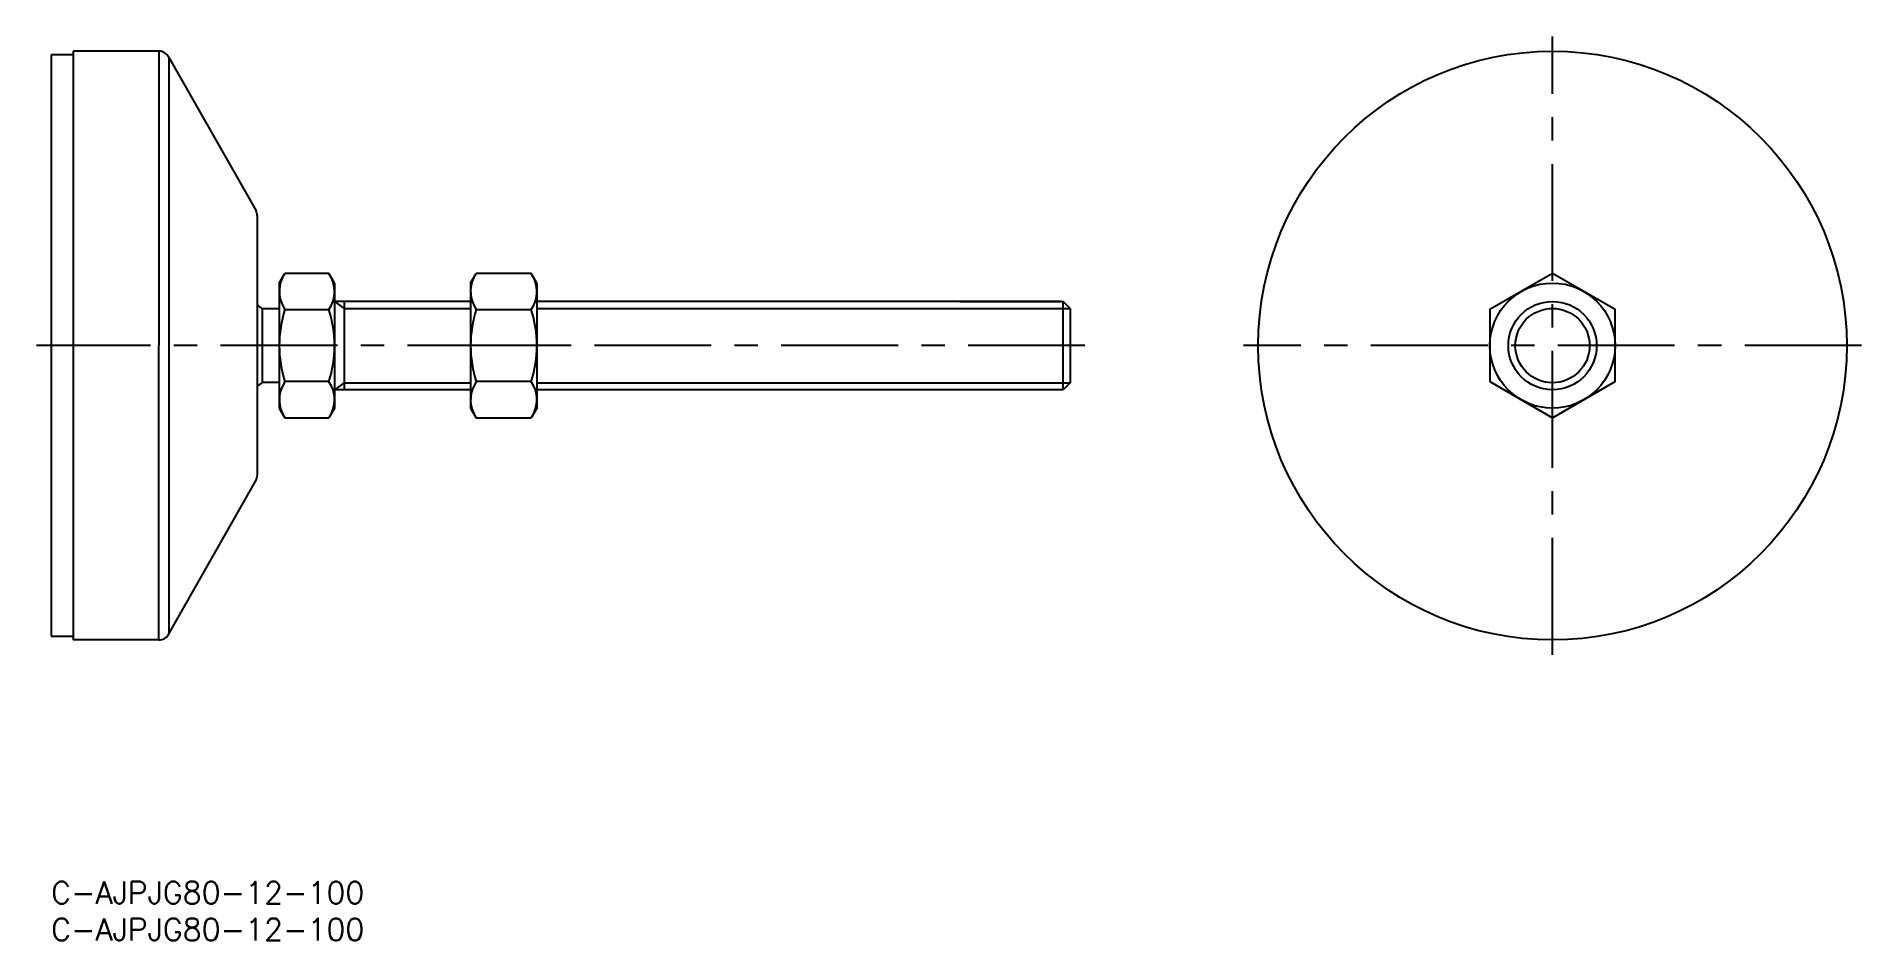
# Model space of a CAD drawing. Extents: x -2 to 246, y -8 to 115.
import ezdxf

# ---------------------------------------------------------------- set-up
doc = ezdxf.new("R2010")
doc.units = 0
doc.header["$LTSCALE"] = 0.5
doc.linetypes.add('CENTER', pattern=[50.8, 31.75, -6.35, 6.35, -6.35])
doc.layers.get('0').update_dxf_attribs({"linetype": 'CONTINUOUS'})
doc.layers.add('CENTER', color=1, linetype='CENTER')
doc.layers.add('後で消してね', color=7, linetype='CONTINUOUS')
doc.styles.get("Standard").update_dxf_attribs({"font": 'txt.shx', "height": 3, "bigfont": 'bigfont.shx'})

# ---------------------------------------------------------------- blocks, each defined once
blk = doc.blocks.new('*U12')
at = {"color": 7, "linetype": 'CONTINUOUS'}
blk.add_text('C-AJPJG80-12-100', height=3, dxfattribs=at).set_placement((0, -3))
blk = doc.blocks.new('*U13')
at = {"color": 7, "linetype": 'CONTINUOUS'}
blk.add_text('C-AJPJG80-12-100', height=3, dxfattribs=at).set_placement((0, -8))

msp = doc.modelspace()

# ---------------------------------------------------------------- linework, layer by layer
at = {"color": 7, "linetype": 'CONTINUOUS'}
for p, q in [((3, 112.34), (0, 112.34)), ((0, 112.34), (0, 33.34)), ((3, 112.84), (3, 32.84)), ((14.64, 112.84), (3, 112.84)), ((14.64, 112.84), (14.58, 32.84)), ((15.94, 112.08), (27.85, 91.15)), ((15.99, 112), (15.99, 33.69)), ((28, 90.5), (28, 55.18)), ((31, 81.34), (31.76, 82.66)), ((37.74, 82.66), (31.76, 82.66)), ((38.5, 81.34), (37.74, 82.66)), ((57, 81.34), (57.76, 82.66)), ((65.24, 82.66), (57.76, 82.66)), ((66, 81.34), (65.24, 82.66)), ((31, 81.34), (31, 64.34)), ((38.5, 81.34), (38.5, 64.34)), ((57, 81.34), (57, 64.34)), ((66, 81.34), (66, 64.34)), ((31, 77.84), (28.69, 77.84)), ((28.69, 77.84), (28.69, 67.84)), ((31.76, 77.75), (37.74, 77.75)), ((57, 78.84), (38.5, 78.84)), ((39.81, 78.84), (39.81, 66.84)), ((57.76, 77.75), (65.24, 77.75)), ((137.25, 78.84), (66, 78.84)), ((123.5, 78.84), (137.55, 78.84)), ((137.55, 66.84), (137.55, 78.84)), ((138.5, 77.9), (137.55, 78.84)), ((138.5, 77.9), (138.5, 67.79)), ((38, 72.84), (31.5, 72.84)), ((31, 67.84), (28.69, 67.84)), ((37.74, 67.94), (31.76, 67.94)), ((65.24, 67.94), (57.76, 67.94)), ((138.5, 67.79), (137.55, 66.84)), ((57, 66.84), (38.5, 66.84)), ((137.55, 66.84), (66, 66.84)), ((31, 64.34), (31.76, 63.03)), ((31.76, 63.03), (37.74, 63.03)), ((38.5, 64.34), (37.74, 63.03)), ((57, 64.34), (57.76, 63.03)), ((57.76, 63.03), (65.24, 63.03)), ((66, 64.34), (65.24, 63.03)), ((15.94, 33.6), (27.85, 54.54)), ((0, 33.34), (3, 33.34)), ((14.64, 32.84), (3, 32.84))]:
    msp.add_line(p, q, dxfattribs=at)
at = {"color": 3, "linetype": 'CONTINUOUS'}
for p, q in [((38.5, 78.84), (39.81, 77.9)), ((39.81, 77.9), (57, 77.9)), ((66, 77.9), (138.5, 77.9)), ((39.81, 67.79), (38.5, 66.84)), ((39.81, 67.79), (57, 67.79)), ((66, 67.79), (138.5, 67.79))]:
    msp.add_line(p, q, dxfattribs=at)
at = {"color": 7, "linetype": 'CONTINUOUS'}
msp.add_lwpolyline([(195.54, 67.94), (204.04, 63.03), (212.54, 67.94), (212.54, 77.75), (204.04, 82.66), (195.54, 77.75)], close=True, dxfattribs=at)
for radius in [40, 8.5, 6]:
    msp.add_circle((204.04, 72.84), radius, dxfattribs=at)
at = {"color": 3, "linetype": 'CONTINUOUS'}
msp.add_circle((204.04, 72.84), 5.05, dxfattribs=at)
at = {"color": 7, "linetype": 'CONTINUOUS'}
for centre, radius, start, end in [((14.63, 111.34), 1.51, 29.7334, 89.7578), ((26.5, 90.5), 1.5, 0, 25.5015), ((35.34, 80.21), 4.34, 154.3842, 214.3842), ((34.16, 80.21), 4.34, 325.6158, 25.6158), ((61.34, 80.21), 4.34, 154.3842, 214.3842), ((61.66, 80.21), 4.34, 325.6158, 25.6158), ((24.44, 72.84), 6.56, 49.6324, 57.1217), ((47.24, 72.84), 16.24, 162.412, 197.588), ((22.26, 72.84), 16.24, 342.412, 17.588), ((73.24, 72.84), 16.24, 162.412, 197.588), ((49.76, 72.84), 16.24, 342.412, 17.588), ((24.44, 72.84), 6.56, 302.8783, 310.3676), ((35.34, 65.48), 4.34, 145.6158, 205.6158), ((34.16, 65.48), 4.34, 334.3842, 34.3842), ((61.34, 65.48), 4.34, 145.6158, 205.6158), ((61.66, 65.48), 4.34, 334.3842, 34.3842), ((26.5, 55.18), 1.5, 334.4985, 0), ((14.63, 34.35), 1.51, 270.2422, 330.2666)]:
    msp.add_arc(centre, radius, start, end, dxfattribs=at)
at = {"layer": 'CENTER', "color": 1, "linetype": 'CENTER'}
for p, q in [((204.04, 30.84), (204.04, 114.84)), ((140.5, 72.84), (-2, 72.84)), ((69.5, 72.84), (53.5, 72.84)), ((246.04, 72.84), (162.04, 72.84))]:
    msp.add_line(p, q, dxfattribs=at)

# ---------------------------------------------------------------- block references
at = {"layer": '後で消してね', "color": 7, "linetype": 'CONTINUOUS'}
for name in ['*U12', '*U13']:
    msp.add_blockref(name, (0, 0), dxfattribs=at)

doc.saveas('drawing.dxf')
